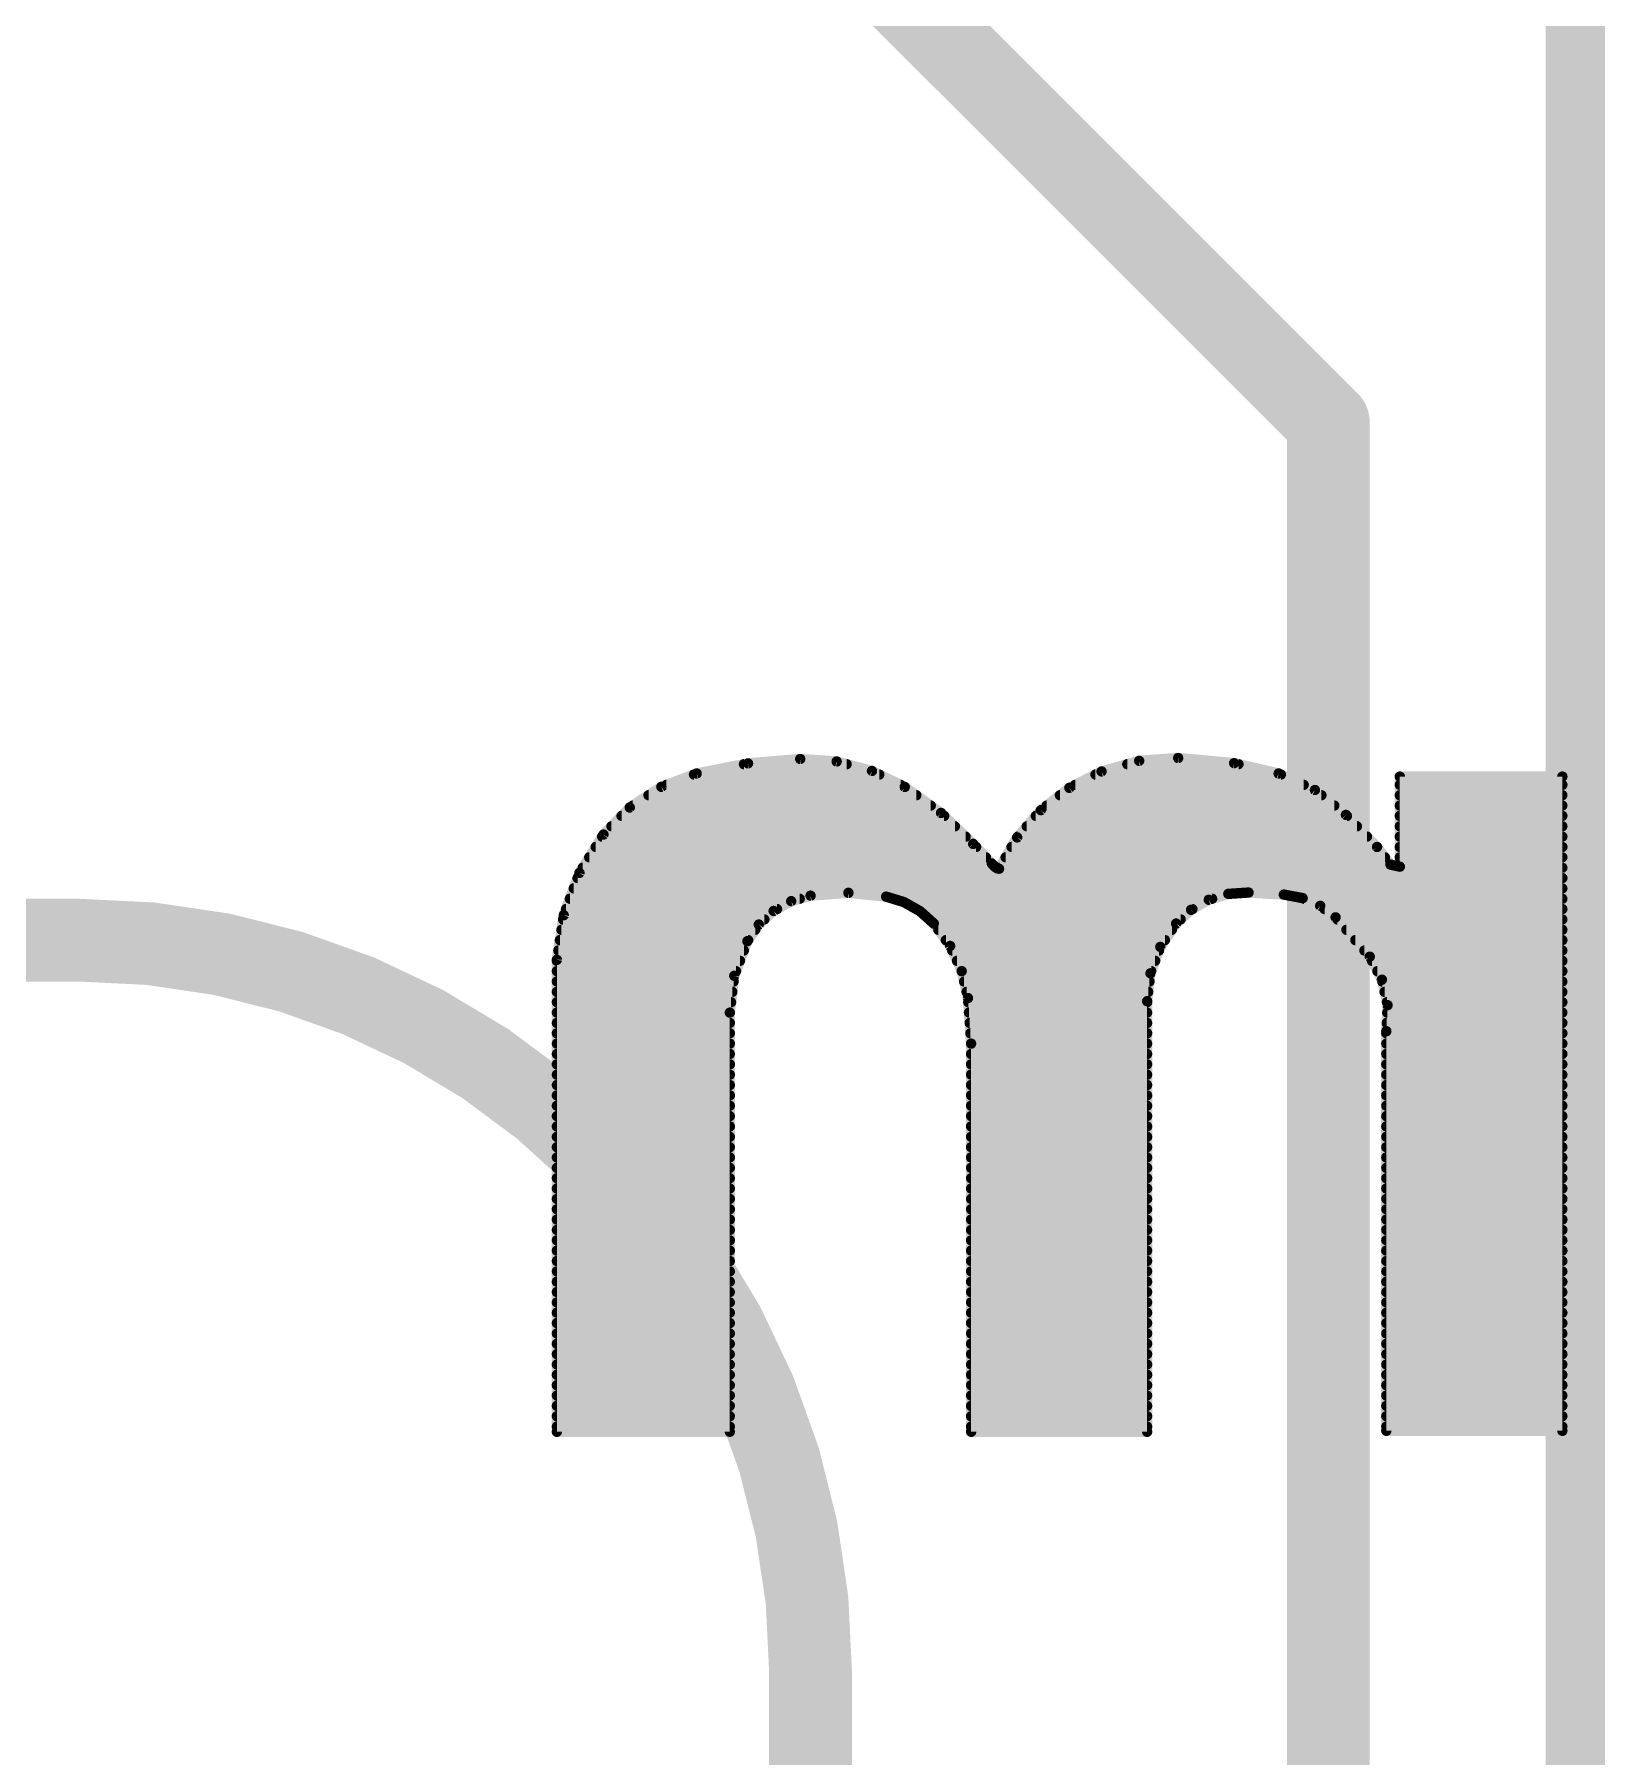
# Model space of a CAD drawing. Extents: x 0 to 48, y -23 to 79.
# Drawn here: x 13.336 to 17.168, y 39.907 to 44.133 of the extents above; entities that cross this region are included whole.
import ezdxf

# ---------------------------------------------------------------- set-up
doc = ezdxf.new("R2010")
doc.units = 0
for name, color, linetype in [('1', 12, 'CONTINUOUS'), ('16', 132, 'CONTINUOUS'), ('22', 40, 'CONTINUOUS')]:
    doc.layers.add(name, color=color, linetype=linetype)

msp = doc.modelspace()

# ---------------------------------------------------------------- linework, layer by layer
at = {"layer": '1', "const_width": 0.2032}
for points in [[(13.444, 41.91), (4.336, 41.91)], [(15.24, 31.006), (15.24, 40.114)]]:
    msp.add_lwpolyline(points, dxfattribs=at)
at = {"layer": '1'}
for points, const_width in [([(15.24, 40.114, 0.4142), (13.444, 41.91)], 0.2032), ([(13.444, 41.9608, 1), (13.444, 41.8592)], 0.1016), ([(13.444, 41.8592, 1), (13.444, 41.9608)], 0.1016), ([(15.2908, 40.114, 1), (15.1892, 40.114)], 0.1016), ([(15.1892, 40.114, 1), (15.2908, 40.114)], 0.1016)]:
    msp.add_lwpolyline(points, format="xyb", dxfattribs=dict(at, const_width=const_width))
at = {"layer": '16', "const_width": 0.2032}
for points in [[(17.145, 13.97), (17.145, 57.785)], [(16.51, 43.18), (13.97, 45.72)], [(16.51, 13.335), (16.51, 43.18)]]:
    msp.add_lwpolyline(points, dxfattribs=at)
at = {"layer": '16', "const_width": 0.1016}
for points in [[(16.5608, 43.18, 1), (16.4592, 43.18)], [(16.4741, 43.1441, 1), (16.5459, 43.2159)]]:
    msp.add_lwpolyline(points, format="xyb", dxfattribs=at)
at = {"layer": '22', "const_width": 0.0254}
for points in [[(15.0866, 42.3438), (14.9606, 42.3189)], [(15.0766, 42.3418), (15.3285, 42.3418)], [(15.2146, 42.3545), (15.0866, 42.3438)], [(15.304, 42.3484), (15.2146, 42.3545)], [(15.3906, 42.3252), (15.304, 42.3484)], [(16.046, 42.3501), (15.9537, 42.324)], [(16.0168, 42.3418), (16.2897, 42.3418)], [(16.1417, 42.357), (16.046, 42.3501)], [(16.2789, 42.3443), (16.1417, 42.357)], [(16.3881, 42.3189), (16.2789, 42.3443)], [(14.9606, 42.3189), (14.874, 42.2862)], [(14.8866, 42.291), (15.4607, 42.291)], [(14.954, 42.3164), (15.4086, 42.3164)], [(15.4711, 42.2859), (15.3906, 42.3252)], [(15.9537, 42.324), (15.8747, 42.2837)], [(15.8891, 42.291), (16.4495, 42.291)], [(15.9388, 42.3164), (16.3936, 42.3164)], [(16.477, 42.2785), (16.3881, 42.3189)], [(17.084, 42.3113), (16.6853, 42.3113)], [(16.6853, 42.3113), (16.6853, 42.0903)], [(16.6853, 42.291), (17.084, 42.291)], [(17.084, 40.706), (17.084, 42.3113)], [(14.874, 42.2862), (14.7965, 42.2355)], [(14.8425, 42.2656), (15.4994, 42.2656)], [(15.56, 42.2221), (15.4711, 42.2859)], [(15.8747, 42.2837), (15.8049, 42.229)], [(15.8516, 42.2656), (16.4931, 42.2656)], [(16.5532, 42.2173), (16.477, 42.2785)], [(16.6853, 42.2656), (17.084, 42.2656)], [(14.7965, 42.2355), (14.732, 42.1691)], [(14.7764, 42.2148), (15.5676, 42.2148)], [(14.8037, 42.2402), (15.5348, 42.2402)], [(15.6388, 42.1462), (15.56, 42.2221)], [(15.8049, 42.229), (15.7467, 42.1621)], [(15.7925, 42.2148), (16.5556, 42.2148)], [(15.8191, 42.2402), (16.5247, 42.2402)], [(16.6294, 42.1386), (16.5532, 42.2173)], [(16.6853, 42.2402), (17.084, 42.2402)], [(16.6853, 42.2148), (17.084, 42.2148)], [(14.732, 42.1691), (14.6732, 42.0752)], [(14.7288, 42.164), (15.6203, 42.164)], [(14.7517, 42.1894), (15.594, 42.1894)], [(15.7483, 42.164), (16.6048, 42.164)], [(15.7704, 42.1894), (16.5802, 42.1894)], [(16.6853, 42.1894), (17.084, 42.1894)], [(16.6853, 42.164), (17.084, 42.164)], [(14.7129, 42.1386), (15.646, 42.1386)], [(15.6845, 42.098), (15.6388, 42.1462)], [(15.7467, 42.1621), (15.7023, 42.0853)], [(15.7331, 42.1386), (16.6294, 42.1386)], [(16.6624, 42.0954), (16.6294, 42.1386)], [(16.6853, 42.1386), (17.084, 42.1386)], [(14.6811, 42.0878), (15.6952, 42.0878)], [(14.697, 42.1132), (15.6701, 42.1132)], [(15.6936, 42.0889), (15.6845, 42.098)], [(15.6976, 42.0862), (15.6936, 42.0889)], [(15.7023, 42.0853), (15.6976, 42.0862)], [(15.7037, 42.0878), (17.084, 42.0878)], [(15.7184, 42.1132), (16.6488, 42.1132)], [(16.6853, 42.0903), (16.6624, 42.0954)], [(16.6853, 42.1132), (17.084, 42.1132)], [(14.6732, 42.0752), (14.6345, 41.9713)], [(14.659, 42.037), (17.084, 42.037)], [(14.6684, 42.0624), (17.084, 42.0624)], [(14.6495, 42.0116), (15.2134, 42.0116)], [(15.1494, 41.9816), (15.1925, 42.0057)], [(15.1925, 42.0057), (15.24, 42.0192)], [(15.24, 42.0192), (15.3328, 42.0262)], [(15.3328, 42.0262), (15.4254, 42.0167)], [(15.4254, 42.0167), (15.4689, 42.0034)], [(15.442, 42.0116), (16.225, 42.0116)], [(15.4689, 42.0034), (15.5085, 41.981)], [(16.1734, 41.9844), (16.2167, 42.0091)], [(16.2167, 42.0091), (16.2646, 42.0235)], [(16.2646, 42.0235), (16.3144, 42.0268)], [(16.3144, 42.0268), (16.4008, 42.0218)], [(16.4008, 42.0218), (16.4471, 42.0131)], [(16.4471, 42.0131), (16.4902, 41.9942)], [(16.4506, 42.0116), (17.084, 42.0116)], [(16.4902, 41.9942), (16.5278, 41.9659)], [(14.6345, 41.9713), (14.6177, 41.8617)], [(14.6329, 41.9608), (15.1267, 41.9608)], [(14.6401, 41.9862), (15.1577, 41.9862)], [(15.1129, 41.9483), (15.1494, 41.9816)], [(15.4992, 41.9862), (16.1765, 41.9862)], [(15.5085, 41.981), (15.5423, 41.9506)], [(15.5309, 41.9608), (16.1477, 41.9608)], [(16.1366, 41.9506), (16.1734, 41.9844)], [(16.5008, 41.9862), (17.084, 41.9862)], [(16.5278, 41.9659), (16.6116, 41.8694)], [(16.5322, 41.9608), (17.084, 41.9608)], [(14.6251, 41.91), (15.0868, 41.91)], [(14.629, 41.9354), (15.1042, 41.9354)], [(15.0851, 41.9075), (15.1129, 41.9483)], [(15.5423, 41.9506), (15.5824, 41.8957)], [(15.5534, 41.9354), (16.1263, 41.9354)], [(15.5719, 41.91), (16.1091, 41.91)], [(16.0979, 41.8934), (16.1366, 41.9506)], [(16.5543, 41.9354), (17.084, 41.9354)], [(16.5763, 41.91), (17.084, 41.91)], [(14.6212, 41.8846), (15.0764, 41.8846)], [(15.0529, 41.8225), (15.0851, 41.9075)], [(15.5824, 41.8957), (15.6107, 41.834)], [(15.5875, 41.8846), (16.0946, 41.8846)], [(16.0737, 41.8287), (16.0979, 41.8934)], [(16.5984, 41.8846), (17.084, 41.8846)], [(16.6116, 41.8694), (16.6414, 41.8128)], [(14.6177, 41.8617), (14.6177, 40.7035)], [(14.6177, 41.8592), (15.0668, 41.8592)], [(14.6177, 41.8338), (15.0571, 41.8338)], [(15.5991, 41.8592), (16.0851, 41.8592)], [(15.6107, 41.834), (15.6261, 41.7678)], [(15.6107, 41.8338), (16.0756, 41.8338)], [(16.0655, 41.7601), (16.0737, 41.8287)], [(16.617, 41.8592), (17.084, 41.8592)], [(16.6304, 41.8338), (17.084, 41.8338)], [(14.6177, 41.8084), (15.0511, 41.8084)], [(14.6177, 41.783), (15.0481, 41.783)], [(15.0419, 41.7322), (15.0529, 41.8225)], [(15.6166, 41.8084), (16.0713, 41.8084)], [(15.6226, 41.783), (16.0682, 41.783)], [(16.6414, 41.8128), (16.6553, 41.7504)], [(16.6424, 41.8084), (17.084, 41.8084)], [(16.648, 41.783), (17.084, 41.783)], [(14.6177, 41.7576), (15.045, 41.7576)], [(15.6261, 41.7678), (15.6337, 41.656)], [(15.6268, 41.7576), (16.0655, 41.7576)], [(16.0655, 40.7035), (16.0655, 41.7601)], [(16.6553, 41.7504), (16.6522, 41.6865)], [(16.6537, 41.7576), (17.084, 41.7576)], [(14.6177, 41.7322), (15.0419, 41.7322)], [(14.6177, 41.7068), (15.0419, 41.7068)], [(15.0419, 40.7035), (15.0419, 41.7322)], [(15.6285, 41.7322), (16.0655, 41.7322)], [(15.6302, 41.7068), (16.0655, 41.7068)], [(16.6532, 41.7068), (17.084, 41.7068)], [(16.6544, 41.7322), (17.084, 41.7322)], [(14.6177, 41.6814), (15.0419, 41.6814)], [(14.6177, 41.656), (15.0419, 41.656)], [(15.632, 41.6814), (16.0655, 41.6814)], [(15.6337, 41.656), (15.6337, 40.7035)], [(15.6337, 41.656), (16.0655, 41.656)], [(16.6522, 41.6865), (16.6522, 40.706)], [(16.6522, 41.6814), (17.084, 41.6814)], [(16.6522, 41.656), (17.084, 41.656)], [(14.6177, 41.6306), (15.0419, 41.6306)], [(15.6337, 41.6306), (16.0655, 41.6306)], [(16.6522, 41.6306), (17.084, 41.6306)], [(14.6177, 41.6052), (15.0419, 41.6052)], [(14.6177, 41.5798), (15.0419, 41.5798)], [(15.6337, 41.6052), (16.0655, 41.6052)], [(15.6337, 41.5798), (16.0655, 41.5798)], [(16.6522, 41.6052), (17.084, 41.6052)], [(16.6522, 41.5798), (17.084, 41.5798)], [(14.6177, 41.5544), (15.0419, 41.5544)], [(14.6177, 41.529), (15.0419, 41.529)], [(15.6337, 41.5544), (16.0655, 41.5544)], [(15.6337, 41.529), (16.0655, 41.529)], [(16.6522, 41.5544), (17.084, 41.5544)], [(16.6522, 41.529), (17.084, 41.529)], [(14.6177, 41.5036), (15.0419, 41.5036)], [(15.6337, 41.5036), (16.0655, 41.5036)], [(16.6522, 41.5036), (17.084, 41.5036)], [(14.6177, 41.4782), (15.0419, 41.4782)], [(14.6177, 41.4528), (15.0419, 41.4528)], [(15.6337, 41.4782), (16.0655, 41.4782)], [(15.6337, 41.4528), (16.0655, 41.4528)], [(16.6522, 41.4782), (17.084, 41.4782)], [(16.6522, 41.4528), (17.084, 41.4528)], [(14.6177, 41.4274), (15.0419, 41.4274)], [(15.6337, 41.4274), (16.0655, 41.4274)], [(16.6522, 41.4274), (17.084, 41.4274)], [(14.6177, 41.402), (15.0419, 41.402)], [(14.6177, 41.3766), (15.0419, 41.3766)], [(15.6337, 41.402), (16.0655, 41.402)], [(15.6337, 41.3766), (16.0655, 41.3766)], [(16.6522, 41.402), (17.084, 41.402)], [(16.6522, 41.3766), (17.084, 41.3766)], [(14.6177, 41.3512), (15.0419, 41.3512)], [(14.6177, 41.3258), (15.0419, 41.3258)], [(15.6337, 41.3512), (16.0655, 41.3512)], [(15.6337, 41.3258), (16.0655, 41.3258)], [(16.6522, 41.3512), (17.084, 41.3512)], [(16.6522, 41.3258), (17.084, 41.3258)], [(14.6177, 41.3004), (15.0419, 41.3004)], [(15.6337, 41.3004), (16.0655, 41.3004)], [(16.6522, 41.3004), (17.084, 41.3004)], [(14.6177, 41.275), (15.0419, 41.275)], [(14.6177, 41.2496), (15.0419, 41.2496)], [(15.6337, 41.275), (16.0655, 41.275)], [(15.6337, 41.2496), (16.0655, 41.2496)], [(16.6522, 41.275), (17.084, 41.275)], [(16.6522, 41.2496), (17.084, 41.2496)], [(14.6177, 41.2242), (15.0419, 41.2242)], [(14.6177, 41.1988), (15.0419, 41.1988)], [(15.6337, 41.2242), (16.0655, 41.2242)], [(15.6337, 41.1988), (16.0655, 41.1988)], [(16.6522, 41.2242), (17.084, 41.2242)], [(16.6522, 41.1988), (17.084, 41.1988)], [(14.6177, 41.1734), (15.0419, 41.1734)], [(15.6337, 41.1734), (16.0655, 41.1734)], [(16.6522, 41.1734), (17.084, 41.1734)], [(14.6177, 41.148), (15.0419, 41.148)], [(14.6177, 41.1226), (15.0419, 41.1226)], [(15.6337, 41.148), (16.0655, 41.148)], [(15.6337, 41.1226), (16.0655, 41.1226)], [(16.6522, 41.148), (17.084, 41.148)], [(16.6522, 41.1226), (17.084, 41.1226)], [(14.6177, 41.0972), (15.0419, 41.0972)], [(14.6177, 41.0718), (15.0419, 41.0718)], [(15.6337, 41.0972), (16.0655, 41.0972)], [(15.6337, 41.0718), (16.0655, 41.0718)], [(16.6522, 41.0972), (17.084, 41.0972)], [(16.6522, 41.0718), (17.084, 41.0718)], [(14.6177, 41.0464), (15.0419, 41.0464)], [(15.6337, 41.0464), (16.0655, 41.0464)], [(16.6522, 41.0464), (17.084, 41.0464)], [(14.6177, 41.021), (15.0419, 41.021)], [(14.6177, 40.9956), (15.0419, 40.9956)], [(15.6337, 41.021), (16.0655, 41.021)], [(15.6337, 40.9956), (16.0655, 40.9956)], [(16.6522, 41.021), (17.084, 41.021)], [(16.6522, 40.9956), (17.084, 40.9956)], [(14.6177, 40.9702), (15.0419, 40.9702)], [(14.6177, 40.9448), (15.0419, 40.9448)], [(15.6337, 40.9702), (16.0655, 40.9702)], [(15.6337, 40.9448), (16.0655, 40.9448)], [(16.6522, 40.9702), (17.084, 40.9702)], [(16.6522, 40.9448), (17.084, 40.9448)], [(14.6177, 40.9194), (15.0419, 40.9194)], [(15.6337, 40.9194), (16.0655, 40.9194)], [(16.6522, 40.9194), (17.084, 40.9194)], [(14.6177, 40.894), (15.0419, 40.894)], [(14.6177, 40.8686), (15.0419, 40.8686)], [(15.6337, 40.894), (16.0655, 40.894)], [(15.6337, 40.8686), (16.0655, 40.8686)], [(16.6522, 40.894), (17.084, 40.894)], [(16.6522, 40.8686), (17.084, 40.8686)], [(14.6177, 40.8432), (15.0419, 40.8432)], [(14.6177, 40.8178), (15.0419, 40.8178)], [(15.6337, 40.8432), (16.0655, 40.8432)], [(15.6337, 40.8178), (16.0655, 40.8178)], [(16.6522, 40.8432), (17.084, 40.8432)], [(16.6522, 40.8178), (17.084, 40.8178)], [(14.6177, 40.7924), (15.0419, 40.7924)], [(15.6337, 40.7924), (16.0655, 40.7924)], [(16.6522, 40.7924), (17.084, 40.7924)], [(14.6177, 40.767), (15.0419, 40.767)], [(14.6177, 40.7416), (15.0419, 40.7416)], [(15.6337, 40.767), (16.0655, 40.767)], [(15.6337, 40.7416), (16.0655, 40.7416)], [(16.6522, 40.767), (17.084, 40.767)], [(16.6522, 40.7416), (17.084, 40.7416)], [(14.6177, 40.7162), (15.0419, 40.7162)], [(14.6177, 40.7035), (15.0419, 40.7035)], [(15.6337, 40.7162), (16.0655, 40.7162)], [(15.6337, 40.7035), (16.0655, 40.7035)], [(16.6522, 40.7162), (17.084, 40.7162)], [(16.6522, 40.706), (17.084, 40.706)]]:
    msp.add_lwpolyline(points, dxfattribs=at)
at = {"layer": '22', "const_width": 0.0127}
for points in [[(15.0766, 42.3481, 1), (15.0766, 42.3355)], [(15.0861, 42.3501, 1), (15.0871, 42.3375)], [(15.0878, 42.3376, 1), (15.0854, 42.35)], [(15.215, 42.3608, 1), (15.2142, 42.3482)], [(15.2151, 42.3482, 1), (15.2141, 42.3608)], [(15.3056, 42.3545, 1), (15.3024, 42.3422)], [(15.3036, 42.342, 1), (15.3044, 42.3547)], [(15.3285, 42.3355, 1), (15.3285, 42.3481)], [(16.0168, 42.3481, 1), (16.0168, 42.3355)], [(16.0456, 42.3564, 1), (16.0465, 42.3437)], [(16.0477, 42.3439, 1), (16.0443, 42.3562)], [(16.1423, 42.3633, 1), (16.1411, 42.3507)], [(16.1422, 42.3507, 1), (16.1412, 42.3633)], [(16.2803, 42.3505, 1), (16.2775, 42.3381)], [(16.2783, 42.338, 1), (16.2795, 42.3506)], [(16.2897, 42.3355, 1), (16.2897, 42.3481)], [(14.8866, 42.2974, 1), (14.8866, 42.2847)], [(14.954, 42.3227, 1), (14.954, 42.3101)], [(14.9594, 42.3251, 1), (14.9618, 42.3127)], [(14.9628, 42.313, 1), (14.9584, 42.3248)], [(15.3934, 42.3309, 1), (15.3878, 42.3195)], [(15.3889, 42.3191, 1), (15.3922, 42.3313)], [(15.4086, 42.3101, 1), (15.4086, 42.3227)], [(15.4607, 42.2847, 1), (15.4607, 42.2974)], [(15.8891, 42.2974, 1), (15.8891, 42.2847)], [(15.9388, 42.3227, 1), (15.9388, 42.3101)], [(15.952, 42.3301, 1), (15.9554, 42.3179)], [(15.9566, 42.3183, 1), (15.9508, 42.3297)], [(16.3907, 42.3247, 1), (16.3855, 42.3131)], [(16.3867, 42.3127, 1), (16.3895, 42.3251)], [(16.3936, 42.3101, 1), (16.3936, 42.3227)], [(16.4495, 42.2847, 1), (16.4495, 42.2974)], [(16.6853, 42.3177, 1), (16.6853, 42.305)], [(16.6917, 42.3113, 1), (16.679, 42.3113)], [(16.6853, 42.2974, 1), (16.6853, 42.2847)], [(17.0904, 42.3113, 1), (17.0776, 42.3113)], [(17.084, 42.305, 1), (17.084, 42.3177)], [(17.084, 42.2847, 1), (17.084, 42.2974)], [(14.8425, 42.2719, 1), (14.8425, 42.2593)], [(14.8717, 42.2922, 1), (14.8762, 42.2803)], [(14.8774, 42.2809, 1), (14.8705, 42.2916)], [(15.4748, 42.2911, 1), (15.4674, 42.2807)], [(15.4683, 42.2802, 1), (15.4739, 42.2916)], [(15.4994, 42.2593, 1), (15.4994, 42.2719)], [(15.8516, 42.2719, 1), (15.8516, 42.2593)], [(15.8718, 42.2893, 1), (15.8776, 42.278)], [(15.8786, 42.2787, 1), (15.8708, 42.2887)], [(16.481, 42.2834, 1), (16.4731, 42.2735)], [(16.4744, 42.2727, 1), (16.4797, 42.2842)], [(16.4931, 42.2593, 1), (16.4931, 42.2719)], [(16.6853, 42.2719, 1), (16.6853, 42.2593)], [(17.084, 42.2593, 1), (17.084, 42.2719)], [(14.7764, 42.2212, 1), (14.7764, 42.2085)], [(14.793, 42.2408, 1), (14.8, 42.2302)], [(14.8011, 42.2311, 1), (14.792, 42.2399)], [(14.8037, 42.2465, 1), (14.8037, 42.2339)], [(15.5348, 42.2339, 1), (15.5348, 42.2465)], [(15.5644, 42.2267, 1), (15.5556, 42.2175)], [(15.5563, 42.2169, 1), (15.5637, 42.2273)], [(15.5676, 42.2085, 1), (15.5676, 42.2212)], [(15.7925, 42.2212, 1), (15.7925, 42.2085)], [(15.8009, 42.234, 1), (15.8088, 42.224)], [(15.8096, 42.2249, 1), (15.8001, 42.2332)], [(15.8191, 42.2465, 1), (15.8191, 42.2339)], [(16.5247, 42.2339, 1), (16.5247, 42.2465)], [(16.5578, 42.2217, 1), (16.5486, 42.2129)], [(16.5492, 42.2123, 1), (16.5572, 42.2223)], [(16.5556, 42.2085, 1), (16.5556, 42.2212)], [(16.6853, 42.2212, 1), (16.6853, 42.2085)], [(16.6853, 42.2465, 1), (16.6853, 42.2339)], [(17.084, 42.2339, 1), (17.084, 42.2465)], [(17.084, 42.2085, 1), (17.084, 42.2212)], [(14.7288, 42.1703, 1), (14.7288, 42.1577)], [(14.7274, 42.1735, 1), (14.7366, 42.1647)], [(14.7374, 42.1657, 1), (14.7266, 42.1725)], [(14.7517, 42.1957, 1), (14.7517, 42.1831)], [(15.594, 42.1831, 1), (15.594, 42.1957)], [(15.6203, 42.1577, 1), (15.6203, 42.1703)], [(15.7483, 42.1703, 1), (15.7483, 42.1577)], [(15.7704, 42.1957, 1), (15.7704, 42.1831)], [(16.5802, 42.1831, 1), (16.5802, 42.1957)], [(16.6048, 42.1577, 1), (16.6048, 42.1703)], [(16.6853, 42.1957, 1), (16.6853, 42.1831)], [(16.6853, 42.1703, 1), (16.6853, 42.1577)], [(17.084, 42.1831, 1), (17.084, 42.1957)], [(17.084, 42.1577, 1), (17.084, 42.1703)], [(14.7129, 42.145, 1), (14.7129, 42.1323)], [(15.6434, 42.1506, 1), (15.6342, 42.1418)], [(15.6344, 42.1416, 1), (15.6432, 42.1508)], [(15.646, 42.1323, 1), (15.646, 42.145)], [(15.7331, 42.145, 1), (15.7331, 42.1323)], [(15.7419, 42.1663, 1), (15.7515, 42.1579)], [(15.7522, 42.1589, 1), (15.7412, 42.1653)], [(16.6344, 42.1425, 1), (16.6244, 42.1347)], [(16.6248, 42.1342, 1), (16.634, 42.143)], [(16.6294, 42.1323, 1), (16.6294, 42.145)], [(16.6853, 42.145, 1), (16.6853, 42.1323)], [(17.084, 42.1323, 1), (17.084, 42.145)], [(14.6811, 42.0941, 1), (14.6811, 42.0815)], [(14.697, 42.1195, 1), (14.697, 42.1069)], [(15.6701, 42.1069, 1), (15.6701, 42.1195)], [(15.689, 42.1025, 1), (15.68, 42.0935)], [(15.6799, 42.0936, 1), (15.6891, 42.1024)], [(15.6971, 42.0942, 1), (15.6901, 42.0836)], [(15.6891, 42.0844, 1), (15.6981, 42.0934)], [(15.6988, 42.0925, 1), (15.6964, 42.08)], [(15.694, 42.081, 1), (15.7011, 42.0915)], [(15.6952, 42.0815, 1), (15.6952, 42.0941)], [(15.6968, 42.0885, 1), (15.7078, 42.0821)], [(15.7037, 42.0941, 1), (15.7037, 42.0815)], [(15.7011, 42.0791, 1), (15.7035, 42.0915)], [(15.7184, 42.1195, 1), (15.7184, 42.1069)], [(16.6488, 42.1069, 1), (16.6488, 42.1195)], [(16.6638, 42.1016, 1), (16.661, 42.0892)], [(16.6574, 42.0915, 1), (16.6674, 42.0993)], [(16.679, 42.0903, 1), (16.6917, 42.0903)], [(16.6853, 42.1195, 1), (16.6853, 42.1069)], [(16.6839, 42.0841, 1), (16.6867, 42.0965)], [(17.084, 42.1069, 1), (17.084, 42.1195)], [(17.084, 42.0815, 1), (17.084, 42.0941)], [(14.659, 42.0433, 1), (14.659, 42.0307)], [(14.6684, 42.0688, 1), (14.6684, 42.0561)], [(14.6678, 42.0785, 1), (14.6785, 42.0718)], [(14.6791, 42.0729, 1), (14.6672, 42.0774)], [(17.084, 42.0561, 1), (17.084, 42.0688)], [(17.084, 42.0307, 1), (17.084, 42.0433)], [(14.6495, 42.0179, 1), (14.6495, 42.0053)], [(15.1908, 42.0118, 1), (15.1943, 41.9995)], [(15.1956, 42.0001, 1), (15.1894, 42.0112)], [(15.2134, 42.0053, 1), (15.2134, 42.0179)], [(15.2395, 42.0255, 1), (15.2405, 42.0129)], [(15.2417, 42.0131, 1), (15.2383, 42.0253)], [(15.3335, 42.0325, 1), (15.3322, 42.0198)], [(15.3333, 42.0198, 1), (15.3323, 42.0325)], [(15.4273, 42.0228, 1), (15.4235, 42.0106)], [(15.4248, 42.0104, 1), (15.426, 42.023)], [(15.442, 42.0179, 1), (15.442, 42.0053)], [(15.472, 42.0089, 1), (15.4658, 41.9978)], [(15.467, 41.9973, 1), (15.4707, 42.0094)], [(16.2149, 42.0152, 1), (16.2186, 42.003)], [(16.2199, 42.0036, 1), (16.2136, 42.0146)], [(16.225, 42.0053, 1), (16.225, 42.0179)], [(16.2642, 42.0298, 1), (16.265, 42.0172)], [(16.2664, 42.0174, 1), (16.2627, 42.0296)], [(16.3148, 42.0331, 1), (16.314, 42.0205)], [(16.3148, 42.0205, 1), (16.314, 42.0331)], [(16.402, 42.028, 1), (16.3996, 42.0156)], [(16.4004, 42.0155, 1), (16.4012, 42.0281)], [(16.4496, 42.019, 1), (16.4445, 42.0073)], [(16.4506, 42.0179, 1), (16.4506, 42.0053)], [(16.4459, 42.0069, 1), (16.4482, 42.0194)], [(16.494, 41.9993, 1), (16.4863, 41.9891)], [(17.084, 42.0053, 1), (17.084, 42.0179)], [(14.6329, 41.9671, 1), (14.6329, 41.9545)], [(14.6286, 41.9735, 1), (14.6405, 41.969)], [(14.6408, 41.9703, 1), (14.6283, 41.9722)], [(14.6401, 41.9926, 1), (14.6401, 41.9799)], [(15.1267, 41.9545, 1), (15.1267, 41.9671)], [(15.1463, 41.9871, 1), (15.1525, 41.976)], [(15.1537, 41.9769, 1), (15.1451, 41.9863)], [(15.1577, 41.9799, 1), (15.1577, 41.9926)], [(15.4992, 41.9926, 1), (15.4992, 41.9799)], [(15.5127, 41.9857, 1), (15.5042, 41.9763)], [(15.5053, 41.9755, 1), (15.5116, 41.9865)], [(15.5309, 41.9671, 1), (15.5309, 41.9545)], [(16.1477, 41.9545, 1), (16.1477, 41.9671)], [(16.1702, 41.9899, 1), (16.1765, 41.9789)], [(16.1777, 41.9797, 1), (16.1691, 41.9891)], [(16.1765, 41.9799, 1), (16.1765, 41.9926)], [(16.4876, 41.9884, 1), (16.4927, 42)], [(16.5008, 41.9926, 1), (16.5008, 41.9799)], [(16.5326, 41.9701, 1), (16.523, 41.9617)], [(16.524, 41.9608, 1), (16.5316, 41.971)], [(16.5322, 41.9671, 1), (16.5322, 41.9545)], [(17.084, 41.9799, 1), (17.084, 41.9926)], [(17.084, 41.9545, 1), (17.084, 41.9671)], [(14.6251, 41.9164, 1), (14.6251, 41.9037)], [(14.629, 41.9417, 1), (14.629, 41.9291)], [(15.0868, 41.9037, 1), (15.0868, 41.9164)], [(15.1042, 41.9291, 1), (15.1042, 41.9417)], [(15.1087, 41.953, 1), (15.1172, 41.9436)], [(15.1182, 41.9447, 1), (15.1077, 41.9519)], [(15.5474, 41.9543, 1), (15.5372, 41.9469)], [(15.5381, 41.9459, 1), (15.5465, 41.9553)], [(15.5534, 41.9417, 1), (15.5534, 41.9291)], [(15.5719, 41.9164, 1), (15.5719, 41.9037)], [(16.1091, 41.9037, 1), (16.1091, 41.9164)], [(16.1263, 41.9291, 1), (16.1263, 41.9417)], [(16.1323, 41.9553, 1), (16.1409, 41.9459)], [(16.1419, 41.947, 1), (16.1313, 41.9542)], [(16.5543, 41.9417, 1), (16.5543, 41.9291)], [(16.5763, 41.9164, 1), (16.5763, 41.9037)], [(17.084, 41.9291, 1), (17.084, 41.9417)], [(17.084, 41.9037, 1), (17.084, 41.9164)], [(14.6212, 41.8909, 1), (14.6212, 41.8783)], [(15.0764, 41.8783, 1), (15.0764, 41.8909)], [(15.0799, 41.9111, 1), (15.0903, 41.9039)], [(15.091, 41.9052, 1), (15.0792, 41.9098)], [(15.5881, 41.8984, 1), (15.5766, 41.8931)], [(15.5772, 41.892, 1), (15.5875, 41.8995)], [(15.5875, 41.8909, 1), (15.5875, 41.8783)], [(16.0926, 41.897, 1), (16.1031, 41.8898)], [(16.1038, 41.8912, 1), (16.0919, 41.8956)], [(16.0946, 41.8783, 1), (16.0946, 41.8909)], [(16.5984, 41.8909, 1), (16.5984, 41.8783)], [(16.6172, 41.8724, 1), (16.606, 41.8664)], [(16.6068, 41.8652, 1), (16.6164, 41.8736)], [(17.084, 41.8783, 1), (17.084, 41.8909)], [(14.6114, 41.8627, 1), (14.624, 41.8607)], [(14.6177, 41.8402, 1), (14.6177, 41.8275)], [(14.6241, 41.8617, 1), (14.6114, 41.8617)], [(14.6177, 41.8655, 1), (14.6177, 41.8529)], [(15.0571, 41.8275, 1), (15.0571, 41.8402)], [(15.0668, 41.8529, 1), (15.0668, 41.8655)], [(15.5991, 41.8655, 1), (15.5991, 41.8529)], [(15.6169, 41.8354, 1), (15.6045, 41.8325)], [(15.6107, 41.8402, 1), (15.6107, 41.8275)], [(15.6049, 41.8313, 1), (15.6164, 41.8366)], [(16.08, 41.8279, 1), (16.0674, 41.8294)], [(16.0756, 41.8275, 1), (16.0756, 41.8402)], [(16.0851, 41.8529, 1), (16.0851, 41.8655)], [(16.617, 41.8655, 1), (16.617, 41.8529)], [(16.6304, 41.8402, 1), (16.6304, 41.8275)], [(17.084, 41.8529, 1), (17.084, 41.8655)], [(17.084, 41.8275, 1), (17.084, 41.8402)], [(14.6177, 41.8147, 1), (14.6177, 41.8021)], [(14.6177, 41.7893, 1), (14.6177, 41.7767)], [(15.0592, 41.8217, 1), (15.0465, 41.8232)], [(15.0469, 41.8247, 1), (15.0588, 41.8202)], [(15.0481, 41.7767, 1), (15.0481, 41.7893)], [(15.0511, 41.8021, 1), (15.0511, 41.8147)], [(15.6166, 41.8147, 1), (15.6166, 41.8021)], [(15.6226, 41.7893, 1), (15.6226, 41.7767)], [(16.0678, 41.8309, 1), (16.0797, 41.8265)], [(16.0682, 41.7767, 1), (16.0682, 41.7893)], [(16.0713, 41.8021, 1), (16.0713, 41.8147)], [(16.6476, 41.8142, 1), (16.6352, 41.8114)], [(16.6358, 41.8099, 1), (16.647, 41.8158)], [(16.6424, 41.8147, 1), (16.6424, 41.8021)], [(16.648, 41.7893, 1), (16.648, 41.7767)], [(17.084, 41.8021, 1), (17.084, 41.8147)], [(17.084, 41.7767, 1), (17.084, 41.7893)], [(14.6177, 41.764, 1), (14.6177, 41.7513)], [(15.045, 41.7513, 1), (15.045, 41.764)], [(15.6324, 41.7682, 1), (15.6198, 41.7674)], [(15.6199, 41.7664, 1), (15.6323, 41.7692)], [(15.6268, 41.764, 1), (15.6268, 41.7513)], [(16.0719, 41.7601, 1), (16.0591, 41.7601)], [(16.0592, 41.7609, 1), (16.0718, 41.7593)], [(16.0655, 41.7513, 1), (16.0655, 41.764)], [(16.6537, 41.764, 1), (16.6537, 41.7513)], [(16.6616, 41.7501, 1), (16.6489, 41.7507)], [(16.6491, 41.749, 1), (16.6615, 41.7518)], [(17.084, 41.7513, 1), (17.084, 41.764)], [(14.6177, 41.7385, 1), (14.6177, 41.7259)], [(14.6177, 41.7131, 1), (14.6177, 41.7005)], [(15.0356, 41.733, 1), (15.0482, 41.7314)], [(15.0482, 41.7322, 1), (15.0356, 41.7322)], [(15.0419, 41.7259, 1), (15.0419, 41.7385)], [(15.0419, 41.7005, 1), (15.0419, 41.7131)], [(15.6285, 41.7385, 1), (15.6285, 41.7259)], [(15.6302, 41.7131, 1), (15.6302, 41.7005)], [(16.0655, 41.7259, 1), (16.0655, 41.7385)], [(16.0655, 41.7005, 1), (16.0655, 41.7131)], [(16.6532, 41.7131, 1), (16.6532, 41.7005)], [(16.6544, 41.7385, 1), (16.6544, 41.7259)], [(17.084, 41.7259, 1), (17.084, 41.7385)], [(17.084, 41.7005, 1), (17.084, 41.7131)], [(14.6177, 41.6878, 1), (14.6177, 41.6751)], [(14.6177, 41.6623, 1), (14.6177, 41.6497)], [(15.0419, 41.6751, 1), (15.0419, 41.6878)], [(15.0419, 41.6497, 1), (15.0419, 41.6623)], [(15.632, 41.6878, 1), (15.632, 41.6751)], [(15.6401, 41.656, 1), (15.6274, 41.656)], [(15.6337, 41.6623, 1), (15.6337, 41.6497)], [(16.0655, 41.6751, 1), (16.0655, 41.6878)], [(16.0655, 41.6497, 1), (16.0655, 41.6623)], [(16.6586, 41.6865, 1), (16.6458, 41.6865)], [(16.6522, 41.6878, 1), (16.6522, 41.6751)], [(16.6459, 41.6868, 1), (16.6585, 41.6862)], [(16.6522, 41.6623, 1), (16.6522, 41.6497)], [(17.084, 41.6751, 1), (17.084, 41.6878)], [(17.084, 41.6497, 1), (17.084, 41.6623)], [(14.6177, 41.6369, 1), (14.6177, 41.6243)], [(15.0419, 41.6243, 1), (15.0419, 41.6369)], [(15.6274, 41.6556, 1), (15.64, 41.6564)], [(15.6337, 41.6369, 1), (15.6337, 41.6243)], [(16.0655, 41.6243, 1), (16.0655, 41.6369)], [(16.6522, 41.6369, 1), (16.6522, 41.6243)], [(17.084, 41.6243, 1), (17.084, 41.6369)], [(14.6177, 41.6116, 1), (14.6177, 41.5989)], [(14.6177, 41.5861, 1), (14.6177, 41.5735)], [(15.0419, 41.5989, 1), (15.0419, 41.6116)], [(15.0419, 41.5735, 1), (15.0419, 41.5861)], [(15.6337, 41.6116, 1), (15.6337, 41.5989)], [(15.6337, 41.5861, 1), (15.6337, 41.5735)], [(16.0655, 41.5989, 1), (16.0655, 41.6116)], [(16.0655, 41.5735, 1), (16.0655, 41.5861)], [(16.6522, 41.6116, 1), (16.6522, 41.5989)], [(16.6522, 41.5861, 1), (16.6522, 41.5735)], [(17.084, 41.5989, 1), (17.084, 41.6116)], [(17.084, 41.5735, 1), (17.084, 41.5861)], [(14.6177, 41.5354, 1), (14.6177, 41.5227)], [(14.6177, 41.5607, 1), (14.6177, 41.5481)], [(15.0419, 41.5481, 1), (15.0419, 41.5607)], [(15.0419, 41.5227, 1), (15.0419, 41.5354)], [(15.6337, 41.5354, 1), (15.6337, 41.5227)], [(15.6337, 41.5607, 1), (15.6337, 41.5481)], [(16.0655, 41.5481, 1), (16.0655, 41.5607)], [(16.0655, 41.5227, 1), (16.0655, 41.5354)], [(16.6522, 41.5607, 1), (16.6522, 41.5481)], [(16.6522, 41.5354, 1), (16.6522, 41.5227)], [(17.084, 41.5481, 1), (17.084, 41.5607)], [(17.084, 41.5227, 1), (17.084, 41.5354)], [(14.6177, 41.5099, 1), (14.6177, 41.4973)], [(15.0419, 41.4973, 1), (15.0419, 41.5099)], [(15.6337, 41.5099, 1), (15.6337, 41.4973)], [(16.0655, 41.4973, 1), (16.0655, 41.5099)], [(16.6522, 41.5099, 1), (16.6522, 41.4973)], [(17.084, 41.4973, 1), (17.084, 41.5099)], [(14.6177, 41.4592, 1), (14.6177, 41.4465)], [(14.6177, 41.4845, 1), (14.6177, 41.4719)], [(15.0419, 41.4719, 1), (15.0419, 41.4845)], [(15.0419, 41.4465, 1), (15.0419, 41.4592)], [(15.6337, 41.4592, 1), (15.6337, 41.4465)], [(15.6337, 41.4845, 1), (15.6337, 41.4719)], [(16.0655, 41.4719, 1), (16.0655, 41.4845)], [(16.0655, 41.4465, 1), (16.0655, 41.4592)], [(16.6522, 41.4845, 1), (16.6522, 41.4719)], [(16.6522, 41.4592, 1), (16.6522, 41.4465)], [(17.084, 41.4719, 1), (17.084, 41.4845)], [(17.084, 41.4465, 1), (17.084, 41.4592)], [(14.6177, 41.4337, 1), (14.6177, 41.4211)], [(15.0419, 41.4211, 1), (15.0419, 41.4337)], [(15.6337, 41.4337, 1), (15.6337, 41.4211)], [(16.0655, 41.4211, 1), (16.0655, 41.4337)], [(16.6522, 41.4337, 1), (16.6522, 41.4211)], [(17.084, 41.4211, 1), (17.084, 41.4337)], [(14.6177, 41.383, 1), (14.6177, 41.3703)], [(14.6177, 41.4083, 1), (14.6177, 41.3957)], [(15.0419, 41.3957, 1), (15.0419, 41.4083)], [(15.0419, 41.3703, 1), (15.0419, 41.383)], [(15.6337, 41.383, 1), (15.6337, 41.3703)], [(15.6337, 41.4083, 1), (15.6337, 41.3957)], [(16.0655, 41.3957, 1), (16.0655, 41.4083)], [(16.0655, 41.3703, 1), (16.0655, 41.383)], [(16.6522, 41.4083, 1), (16.6522, 41.3957)], [(16.6522, 41.383, 1), (16.6522, 41.3703)], [(17.084, 41.3957, 1), (17.084, 41.4083)], [(17.084, 41.3703, 1), (17.084, 41.383)], [(14.6177, 41.3575, 1), (14.6177, 41.3449)], [(14.6177, 41.3321, 1), (14.6177, 41.3195)], [(15.0419, 41.3449, 1), (15.0419, 41.3575)], [(15.0419, 41.3195, 1), (15.0419, 41.3321)], [(15.6337, 41.3575, 1), (15.6337, 41.3449)], [(15.6337, 41.3321, 1), (15.6337, 41.3195)], [(16.0655, 41.3449, 1), (16.0655, 41.3575)], [(16.0655, 41.3195, 1), (16.0655, 41.3321)], [(16.6522, 41.3575, 1), (16.6522, 41.3449)], [(16.6522, 41.3321, 1), (16.6522, 41.3195)], [(17.084, 41.3449, 1), (17.084, 41.3575)], [(17.084, 41.3195, 1), (17.084, 41.3321)], [(14.6177, 41.3068, 1), (14.6177, 41.2941)], [(15.0419, 41.2941, 1), (15.0419, 41.3068)], [(15.6337, 41.3068, 1), (15.6337, 41.2941)], [(16.0655, 41.2941, 1), (16.0655, 41.3068)], [(16.6522, 41.3068, 1), (16.6522, 41.2941)], [(17.084, 41.2941, 1), (17.084, 41.3068)], [(14.6177, 41.2813, 1), (14.6177, 41.2687)], [(14.6177, 41.2559, 1), (14.6177, 41.2433)], [(15.0419, 41.2687, 1), (15.0419, 41.2813)], [(15.0419, 41.2433, 1), (15.0419, 41.2559)], [(15.6337, 41.2813, 1), (15.6337, 41.2687)], [(15.6337, 41.2559, 1), (15.6337, 41.2433)], [(16.0655, 41.2687, 1), (16.0655, 41.2813)], [(16.0655, 41.2433, 1), (16.0655, 41.2559)], [(16.6522, 41.2813, 1), (16.6522, 41.2687)], [(16.6522, 41.2559, 1), (16.6522, 41.2433)], [(17.084, 41.2687, 1), (17.084, 41.2813)], [(17.084, 41.2433, 1), (17.084, 41.2559)], [(14.6177, 41.2306, 1), (14.6177, 41.2179)], [(14.6177, 41.2051, 1), (14.6177, 41.1925)], [(15.0419, 41.2179, 1), (15.0419, 41.2306)], [(15.0419, 41.1925, 1), (15.0419, 41.2051)], [(15.6337, 41.2306, 1), (15.6337, 41.2179)], [(15.6337, 41.2051, 1), (15.6337, 41.1925)], [(16.0655, 41.2179, 1), (16.0655, 41.2306)], [(16.0655, 41.1925, 1), (16.0655, 41.2051)], [(16.6522, 41.2306, 1), (16.6522, 41.2179)], [(16.6522, 41.2051, 1), (16.6522, 41.1925)], [(17.084, 41.2179, 1), (17.084, 41.2306)], [(17.084, 41.1925, 1), (17.084, 41.2051)], [(14.6177, 41.1797, 1), (14.6177, 41.1671)], [(15.0419, 41.1671, 1), (15.0419, 41.1797)], [(15.6337, 41.1797, 1), (15.6337, 41.1671)], [(16.0655, 41.1671, 1), (16.0655, 41.1797)], [(16.6522, 41.1797, 1), (16.6522, 41.1671)], [(17.084, 41.1671, 1), (17.084, 41.1797)], [(14.6177, 41.1544, 1), (14.6177, 41.1417)], [(14.6177, 41.1289, 1), (14.6177, 41.1163)], [(15.0419, 41.1417, 1), (15.0419, 41.1544)], [(15.0419, 41.1163, 1), (15.0419, 41.1289)], [(15.6337, 41.1544, 1), (15.6337, 41.1417)], [(15.6337, 41.1289, 1), (15.6337, 41.1163)], [(16.0655, 41.1417, 1), (16.0655, 41.1544)], [(16.0655, 41.1163, 1), (16.0655, 41.1289)], [(16.6522, 41.1544, 1), (16.6522, 41.1417)], [(16.6522, 41.1289, 1), (16.6522, 41.1163)], [(17.084, 41.1417, 1), (17.084, 41.1544)], [(17.084, 41.1163, 1), (17.084, 41.1289)], [(14.6177, 41.0782, 1), (14.6177, 41.0655)], [(14.6177, 41.1035, 1), (14.6177, 41.0909)], [(15.0419, 41.0909, 1), (15.0419, 41.1035)], [(15.0419, 41.0655, 1), (15.0419, 41.0782)], [(15.6337, 41.0782, 1), (15.6337, 41.0655)], [(15.6337, 41.1035, 1), (15.6337, 41.0909)], [(16.0655, 41.0909, 1), (16.0655, 41.1035)], [(16.0655, 41.0655, 1), (16.0655, 41.0782)], [(16.6522, 41.1035, 1), (16.6522, 41.0909)], [(16.6522, 41.0782, 1), (16.6522, 41.0655)], [(17.084, 41.0909, 1), (17.084, 41.1035)], [(17.084, 41.0655, 1), (17.084, 41.0782)], [(14.6177, 41.0527, 1), (14.6177, 41.0401)], [(15.0419, 41.0401, 1), (15.0419, 41.0527)], [(15.6337, 41.0527, 1), (15.6337, 41.0401)], [(16.0655, 41.0401, 1), (16.0655, 41.0527)], [(16.6522, 41.0527, 1), (16.6522, 41.0401)], [(17.084, 41.0401, 1), (17.084, 41.0527)], [(14.6177, 41.002, 1), (14.6177, 40.9893)], [(14.6177, 41.0273, 1), (14.6177, 41.0147)], [(15.0419, 41.0147, 1), (15.0419, 41.0273)], [(15.0419, 40.9893, 1), (15.0419, 41.002)], [(15.6337, 41.002, 1), (15.6337, 40.9893)], [(15.6337, 41.0273, 1), (15.6337, 41.0147)], [(16.0655, 41.0147, 1), (16.0655, 41.0273)], [(16.0655, 40.9893, 1), (16.0655, 41.002)], [(16.6522, 41.0273, 1), (16.6522, 41.0147)], [(16.6522, 41.002, 1), (16.6522, 40.9893)], [(17.084, 41.0147, 1), (17.084, 41.0273)], [(17.084, 40.9893, 1), (17.084, 41.002)], [(14.6177, 40.9766, 1), (14.6177, 40.9639)], [(14.6177, 40.9511, 1), (14.6177, 40.9385)], [(15.0419, 40.9639, 1), (15.0419, 40.9766)], [(15.0419, 40.9385, 1), (15.0419, 40.9511)], [(15.6337, 40.9766, 1), (15.6337, 40.9639)], [(15.6337, 40.9511, 1), (15.6337, 40.9385)], [(16.0655, 40.9639, 1), (16.0655, 40.9766)], [(16.0655, 40.9385, 1), (16.0655, 40.9511)], [(16.6522, 40.9766, 1), (16.6522, 40.9639)], [(16.6522, 40.9511, 1), (16.6522, 40.9385)], [(17.084, 40.9639, 1), (17.084, 40.9766)], [(17.084, 40.9385, 1), (17.084, 40.9511)], [(14.6177, 40.9258, 1), (14.6177, 40.9131)], [(15.0419, 40.9131, 1), (15.0419, 40.9258)], [(15.6337, 40.9258, 1), (15.6337, 40.9131)], [(16.0655, 40.9131, 1), (16.0655, 40.9258)], [(16.6522, 40.9258, 1), (16.6522, 40.9131)], [(17.084, 40.9131, 1), (17.084, 40.9258)], [(14.6177, 40.9004, 1), (14.6177, 40.8877)], [(14.6177, 40.8749, 1), (14.6177, 40.8623)], [(15.0419, 40.8877, 1), (15.0419, 40.9004)], [(15.0419, 40.8623, 1), (15.0419, 40.8749)], [(15.6337, 40.9004, 1), (15.6337, 40.8877)], [(15.6337, 40.8749, 1), (15.6337, 40.8623)], [(16.0655, 40.8877, 1), (16.0655, 40.9004)], [(16.0655, 40.8623, 1), (16.0655, 40.8749)], [(16.6522, 40.9004, 1), (16.6522, 40.8877)], [(16.6522, 40.8749, 1), (16.6522, 40.8623)], [(17.084, 40.8877, 1), (17.084, 40.9004)], [(17.084, 40.8623, 1), (17.084, 40.8749)], [(14.6177, 40.8496, 1), (14.6177, 40.8369)], [(14.6177, 40.8242, 1), (14.6177, 40.8115)], [(15.0419, 40.8369, 1), (15.0419, 40.8496)], [(15.0419, 40.8115, 1), (15.0419, 40.8242)], [(15.6337, 40.8496, 1), (15.6337, 40.8369)], [(15.6337, 40.8242, 1), (15.6337, 40.8115)], [(16.0655, 40.8369, 1), (16.0655, 40.8496)], [(16.0655, 40.8115, 1), (16.0655, 40.8242)], [(16.6522, 40.8496, 1), (16.6522, 40.8369)], [(16.6522, 40.8242, 1), (16.6522, 40.8115)], [(17.084, 40.8369, 1), (17.084, 40.8496)], [(17.084, 40.8115, 1), (17.084, 40.8242)], [(14.6177, 40.7987, 1), (14.6177, 40.7861)], [(15.0419, 40.7861, 1), (15.0419, 40.7987)], [(15.6337, 40.7987, 1), (15.6337, 40.7861)], [(16.0655, 40.7861, 1), (16.0655, 40.7987)], [(16.6522, 40.7987, 1), (16.6522, 40.7861)], [(17.084, 40.7861, 1), (17.084, 40.7987)], [(14.6177, 40.7734, 1), (14.6177, 40.7607)], [(14.6177, 40.748, 1), (14.6177, 40.7353)], [(15.0419, 40.7607, 1), (15.0419, 40.7734)], [(15.0419, 40.7353, 1), (15.0419, 40.748)], [(15.6337, 40.7734, 1), (15.6337, 40.7607)], [(15.6337, 40.748, 1), (15.6337, 40.7353)], [(16.0655, 40.7607, 1), (16.0655, 40.7734)], [(16.0655, 40.7353, 1), (16.0655, 40.748)], [(16.6522, 40.7734, 1), (16.6522, 40.7607)], [(16.6522, 40.748, 1), (16.6522, 40.7353)], [(17.084, 40.7607, 1), (17.084, 40.7734)], [(17.084, 40.7353, 1), (17.084, 40.748)], [(14.6177, 40.7099, 1), (14.6177, 40.6972)], [(14.6177, 40.7225, 1), (14.6177, 40.7099)], [(14.6114, 40.7035, 1), (14.6241, 40.7035)], [(15.0356, 40.7035, 1), (15.0482, 40.7035)], [(15.0419, 40.7099, 1), (15.0419, 40.7225)], [(15.0419, 40.6972, 1), (15.0419, 40.7099)], [(15.6337, 40.7099, 1), (15.6337, 40.6972)], [(15.6274, 40.7035, 1), (15.6401, 40.7035)], [(15.6337, 40.7225, 1), (15.6337, 40.7099)], [(16.0591, 40.7035, 1), (16.0719, 40.7035)], [(16.0655, 40.7099, 1), (16.0655, 40.7225)], [(16.0655, 40.6972, 1), (16.0655, 40.7099)], [(16.6522, 40.7225, 1), (16.6522, 40.7099)], [(16.6522, 40.7124, 1), (16.6522, 40.6997)], [(16.6458, 40.706, 1), (16.6586, 40.706)], [(17.0776, 40.706, 1), (17.0904, 40.706)], [(17.084, 40.7099, 1), (17.084, 40.7225)], [(17.084, 40.6997, 1), (17.084, 40.7124)]]:
    msp.add_lwpolyline(points, format="xyb", dxfattribs=at)

doc.saveas('drawing.dxf')
